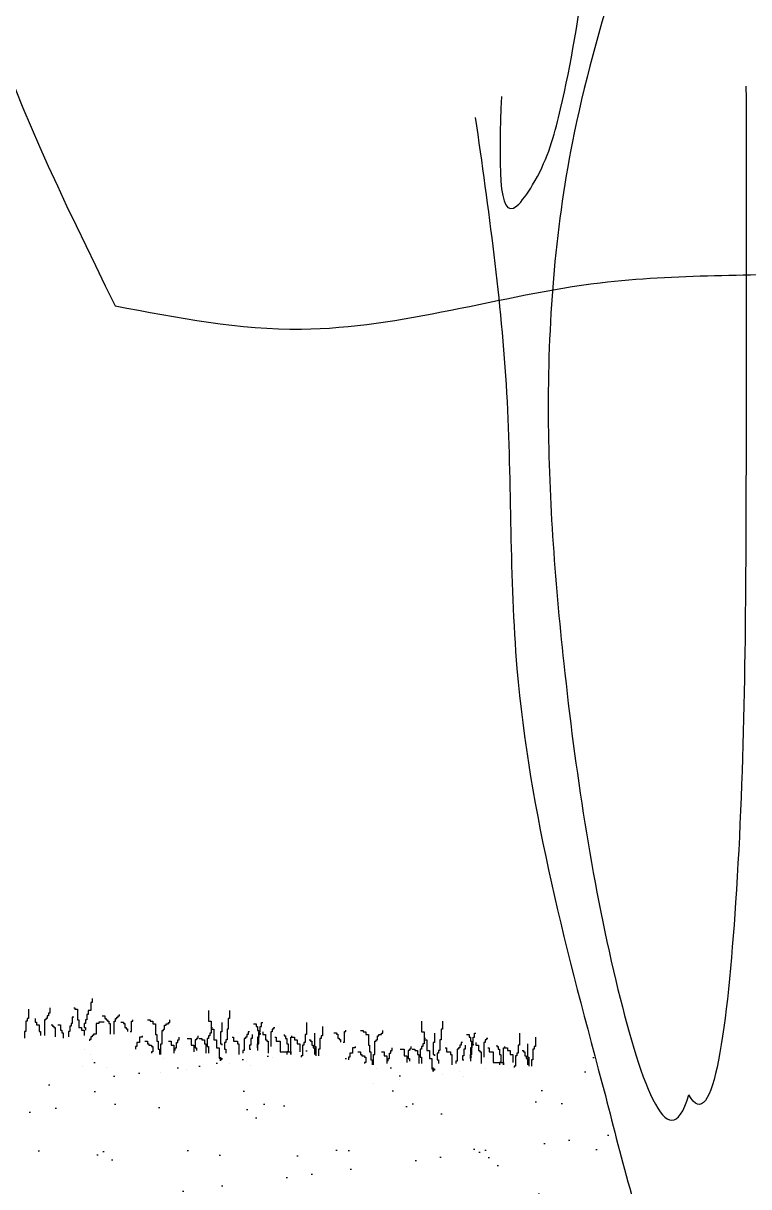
# Model space of a CAD drawing. Extents: x -2485 to 10115, y 1417 to 7253.
# Drawn here: x -116 to 339, y 5879 to 6609 of the extents above; entities that cross this region are included whole.
import ezdxf

# ---------------------------------------------------------------- set-up
doc = ezdxf.new("R2010")
doc.units = 0
doc.header["$MEASUREMENT"] = 0
doc.layers.add('TREE', color=3, linetype='CONTINUOUS')

msp = doc.modelspace()

# ---------------------------------------------------------------- hatches: boundary and pattern name
at = {"layer": 'TREE'}
h = msp.add_hatch(dxfattribs=at)
h.set_pattern_fill('AR-SAND', color=3, scale=30, style=0)
h.set_pattern_definition([(37.5, (-151.603, 6013.664), (-1.8898, 57.8047), [0, -45.6, 0, -51, 0, -48.75]), (7.5, (-151.6, 6013.66), (53.0933, 84.6644), [0, -24.6, 0, -41.1, 0, -15.75]), (327.5, (-188.503, 6013.664), (93.4243, 0.1698), [0, -15, 0, -54, 0, -70.5]), (317.5, (-188.5, 6013.66), (90.1838, 26.3303), [0, -7.5, 0, -35.4, 0, -40.5])])
edge = h.paths.add_edge_path()
edge.add_spline(control_points=[(564.81, 5404.77), (570.11, 5435.93), (582.72, 5603.49), (346.96, 5727.18), (358.7, 5591.34), (362.68, 5568.91)], knot_values=[1657.801998, 1657.801998, 1657.801998, 1657.801998, 1747.235114, 1973.017472, 2021.4733, 2021.4733, 2021.4733, 2021.4733], degree=3, periodic=0)
edge.add_spline(control_points=[(362.68, 5568.91), (373.32, 5543.36), (388.7, 5477.3), (368.96, 5533.56), (362.68, 5568.91)], knot_values=[1521.032507, 1521.032507, 1521.032507, 1521.032507, 1581.3969, 1657.801998, 1657.801998, 1657.801998, 1657.801998], degree=3, periodic=0)
edge.add_spline(control_points=[(362.68, 5568.91), (353.35, 5591.3), (335.89, 5619.19), (316.5, 5604.27), (311.03, 5597.99)], knot_values=[1445.890541, 1445.890541, 1445.890541, 1445.890541, 1498.776819, 1521.032507, 1521.032507, 1521.032507, 1521.032507], degree=3, periodic=0)
edge.add_spline(control_points=[(311.03, 5597.99), (294.14, 5560.64), (266.98, 5511.91), (297.06, 5581.93), (311.03, 5597.99)], knot_values=[1304.931586, 1304.931586, 1304.931586, 1304.931586, 1389.008497, 1445.890541, 1445.890541, 1445.890541, 1445.890541], degree=3, periodic=0)
edge.add_spline(control_points=[(311.03, 5597.99), (327.86, 5635.19), (382.32, 5776.41), (228.45, 5650.49), (122.89, 5549.02), (212.11, 5682.31), (278.78, 5673.91), (315.49, 5779.48), (251.16, 5760.22), (179.85, 5770.15), (122.15, 5719.89), (88.61, 5642.65), (116.83, 5762.09), (231.75, 5767.33), (168.15, 5793.17), (149.89, 5799.72)], knot_values=[292.628195, 292.628195, 292.628195, 292.628195, 376.372317, 552.99363, 608.573931, 696.822936, 808.46612, 864.776888, 881.312156, 980.131514, 1081.777827, 1103.663647, 1178.972275, 1255.437554, 1304.931586, 1304.931586, 1304.931586, 1304.931586], degree=3, periodic=0)
edge.add_spline(control_points=[(149.89, 5799.72), (134.62, 5803.91), (121.64, 5809.15), (141.73, 5802.65), (149.89, 5799.72)], knot_values=[227.447532, 227.447532, 227.447532, 227.447532, 270.524084, 292.628195, 292.628195, 292.628195, 292.628195], degree=3, periodic=0)
edge.add_spline(control_points=[(149.89, 5799.72), (177.59, 5792.12), (248.05, 5777.93), (280.01, 5827.61), (263.86, 5878.72), (254.56, 5915.81), (249.45, 5936.18)], knot_values=[0, 0, 0, 0, 78.129317, 110.759968, 163.357287, 227.447532, 227.447532, 227.447532, 227.447532], degree=3, periodic=0)
edge.add_spline(control_points=[(249.45, 5936.18), (246.8, 5946), (244.16, 5955.82), (241.53, 5965.64)], knot_values=[590.179099, 590.179099, 590.179099, 590.179099, 620.477468, 620.477468, 620.477468, 620.477468], degree=3, periodic=0)
edge.add_line((241.53, 5965.64), (-346.63, 5965.64))
edge.add_line((-346.63, 5965.64), (-346.63, 5065.64))
edge.add_line((-346.63, 5065.64), (1103.37, 5065.64))
edge.add_line((1103.37, 5065.64), (1103.37, 5965.64))
edge.add_line((1103.37, 5965.64), (425.88, 5965.64))
edge.add_spline(control_points=[(425.88, 5965.64), (424.76, 5961.26), (423.63, 5956.88), (422.5, 5952.49)], knot_values=[668.28391, 668.28391, 668.28391, 668.28391, 681.865731, 681.865731, 681.865731, 681.865731], degree=3, periodic=0)
edge.add_spline(control_points=[(422.5, 5952.49), (412.18, 5927.95), (390.43, 5876.25), (483.71, 5848.23), (526.67, 5706.08), (654.16, 5766.4), (849.64, 5791.6), (614.72, 5725.45), (862.43, 5784.32), (909.14, 5640.92), (853.46, 5757.89), (696.95, 5745.28), (761.33, 5695.6), (786.08, 5680.46)], knot_values=[0, 0, 0, 0, 67.157829, 141.503825, 228.58081, 450.706172, 513.961906, 604.671588, 759.945991, 818.718955, 878.02972, 999.642833, 1063.824797, 1063.824797, 1063.824797, 1063.824797], degree=3, periodic=0)
edge.add_spline(control_points=[(786.08, 5680.46), (814.46, 5663.11), (885.86, 5630.01), (825.88, 5662.67), (786.08, 5680.46)], knot_values=[1063.824797, 1063.824797, 1063.824797, 1063.824797, 1137.417702, 1229.726243, 1229.726243, 1229.726243, 1229.726243], degree=3, periodic=0)
edge.add_spline(control_points=[(786.08, 5680.46), (766.45, 5689.24), (679.41, 5724.88), (612.55, 5712.91), (504.53, 5720.26), (487.8, 5759.6), (481.04, 5766.22), (478.01, 5769.19)], knot_values=[1229.726243, 1229.726243, 1229.726243, 1229.726243, 1275.246366, 1416.693772, 1512.715502, 1528.304059, 1540.938668, 1540.938668, 1540.938668, 1540.938668], degree=3, periodic=0)
edge.add_spline(control_points=[(478.01, 5769.19), (462.7, 5796.52), (437.11, 5842.22), (341.31, 5812), (403.17, 5704.19), (508.68, 5719.4), (626.62, 5649.87), (736.3, 5590.05), (798.33, 5509.11), (807.56, 5432.65), (809.67, 5411.6)], knot_values=[3371.606403, 3371.606403, 3371.606403, 3371.606403, 3454.682036, 3510.469952, 3588.015419, 3707.130774, 3806.619604, 3992.215384, 4062.327696, 4138.416666, 4138.416666, 4138.416666, 4138.416666], degree=3, periodic=0)
edge.add_spline(control_points=[(809.67, 5411.6), (811.01, 5401.93), (811.42, 5391.69), (810.49, 5403.5), (809.67, 5411.6)], knot_values=[3306.642777, 3306.642777, 3306.642777, 3306.642777, 3342.291746, 3371.606403, 3371.606403, 3371.606403, 3371.606403], degree=3, periodic=0)
edge.add_spline(control_points=[(809.67, 5411.6), (806.8, 5432.46), (787.02, 5530.04), (651.34, 5610.61), (723.91, 5499.54), (722.91, 5446.62), (723.33, 5299.07), (711.44, 5701.47), (320.7, 5715.45), (547.26, 5606), (588.25, 5517.72), (570.55, 5429.41), (564.81, 5404.77)], knot_values=[2138.7784, 2138.7784, 2138.7784, 2138.7784, 2215.615191, 2327.546662, 2411.325033, 2461.506725, 2510.368816, 2763.108688, 2977.92957, 3122.06465, 3236.16385, 3306.642777, 3306.642777, 3306.642777, 3306.642777], degree=3, periodic=0)
edge.add_spline(control_points=[(564.81, 5404.77), (560.91, 5381.88), (552.3, 5356.8), (560.61, 5386.74), (564.81, 5404.77)], knot_values=[2021.4733, 2021.4733, 2021.4733, 2021.4733, 2087.182682, 2138.7784, 2138.7784, 2138.7784, 2138.7784], degree=3, periodic=0)

# ---------------------------------------------------------------- linework, layer by layer
at = {"layer": 'TREE', "linetype": 'CONTINUOUS'}
for p, q in [((-72.5, 5994.59), (-73.34, 5994.59)), ((-73.34, 5994.59), (-73.34, 5989.61)), ((-72.5, 5997.09), (-72.5, 5994.59)), ((-112.44, 5984.62), (-113.27, 5984.62)), ((-113.27, 5984.62), (-113.27, 5982.96)), ((-112.44, 5990.44), (-112.44, 5984.62)), ((-108.28, 5984.62), (-108.28, 5982.13)), ((-100.79, 5984.62), (-101.63, 5984.62)), ((-101.63, 5984.62), (-101.63, 5983.79)), ((-99.96, 5986.28), (-100.79, 5986.28)), ((-100.79, 5986.28), (-100.79, 5984.62)), ((-99.13, 5987.95), (-99.96, 5987.95)), ((-99.96, 5987.95), (-99.96, 5986.28)), ((-99.13, 5991.27), (-99.13, 5987.95)), ((-84.15, 5985.45), (-84.99, 5985.45)), ((-84.99, 5985.45), (-84.99, 5981.3)), ((-84.15, 5991.27), (-83.32, 5991.27)), ((-83.32, 5991.27), (-83.32, 5990.44)), ((-83.32, 5990.44), (-81.66, 5990.44)), ((-81.66, 5990.44), (-81.66, 5983.79)), ((-75, 5987.11), (-75.83, 5987.11)), ((-75.83, 5987.11), (-75.83, 5983.79)), ((-73.34, 5989.61), (-75, 5989.61)), ((-75, 5989.61), (-75, 5987.11)), ((-66.24, 5986.28), (-64.58, 5986.28)), ((-64.58, 5986.28), (-64.58, 5984.62)), ((-64.58, 5984.62), (-63.75, 5984.62)), ((-63.75, 5984.62), (-63.75, 5983.79)), ((-57.92, 5982.96), (-57.92, 5984.62)), ((-57.92, 5984.62), (-57.09, 5984.62)), ((-57.09, 5984.62), (-57.09, 5985.45)), ((-57.09, 5985.45), (-56.26, 5985.45)), ((-56.26, 5985.45), (-56.26, 5986.28)), ((-56.26, 5986.28), (-55.43, 5986.28)), ((-55.43, 5986.28), (-55.43, 5987.11)), ((0.39, 5989.46), (0.39, 5982.81)), ((13.7, 5984.47), (12.87, 5984.47)), ((12.87, 5984.47), (12.87, 5977.83)), ((13.7, 5989.46), (13.7, 5984.47)), ((-113.27, 5982.96), (-114.11, 5982.96)), ((-114.11, 5982.96), (-114.11, 5976.31)), ((-108.28, 5982.13), (-107.45, 5982.13)), ((-107.45, 5982.13), (-107.45, 5980.47)), ((-107.45, 5980.47), (-105.79, 5980.47)), ((-105.79, 5980.47), (-105.79, 5976.31)), ((-101.63, 5983.79), (-102.46, 5983.79)), ((-102.46, 5983.79), (-102.46, 5973.82)), ((-98.3, 5980.47), (-97.47, 5980.47)), ((-97.47, 5980.47), (-97.47, 5979.64)), ((-97.47, 5979.64), (-96.63, 5979.64)), ((-96.63, 5979.64), (-96.63, 5978.81)), ((-96.63, 5978.81), (-95.8, 5978.81)), ((-95.8, 5978.81), (-95.8, 5972.99)), ((-94.14, 5980.47), (-92.47, 5980.47)), ((-92.47, 5980.47), (-92.47, 5977.14)), ((-92.47, 5977.14), (-91.64, 5977.14)), ((-91.64, 5977.14), (-91.64, 5975.48)), ((-85.82, 5979.64), (-86.65, 5979.64)), ((-86.65, 5979.64), (-86.65, 5976.31)), ((-84.99, 5981.3), (-85.82, 5981.3)), ((-85.82, 5981.3), (-85.82, 5979.64)), ((-81.66, 5983.79), (-80.82, 5983.79)), ((-80.82, 5983.79), (-80.82, 5978.81)), ((-80.82, 5978.81), (-79.16, 5978.81)), ((-79.16, 5978.81), (-79.16, 5977.14)), ((-79.16, 5977.14), (-77.5, 5977.14)), ((-76.66, 5981.3), (-77.5, 5981.3)), ((-77.5, 5981.3), (-77.5, 5978.81)), ((-77.5, 5978.81), (-76.66, 5978.81)), ((-77.5, 5977.14), (-77.5, 5973.82)), ((-75.83, 5983.79), (-76.66, 5983.79)), ((-76.66, 5983.79), (-76.66, 5981.3)), ((-76.66, 5978.81), (-76.66, 5977.14)), ((-68.34, 5981.3), (-70.01, 5981.3)), ((-70.01, 5981.3), (-70.01, 5974.65)), ((-65.02, 5982.13), (-68.34, 5982.13)), ((-68.34, 5982.13), (-68.34, 5981.3)), ((-63.75, 5983.79), (-62.91, 5983.79)), ((-62.91, 5983.79), (-62.91, 5982.96)), ((-62.91, 5982.96), (-62.08, 5982.96)), ((-62.08, 5982.96), (-62.08, 5981.3)), ((-62.08, 5981.3), (-61.25, 5981.3)), ((-61.25, 5981.3), (-61.25, 5974.65)), ((-58.75, 5974.65), (-58.75, 5982.96)), ((-58.75, 5982.96), (-57.92, 5982.96)), ((-54.59, 5982.13), (-52.93, 5982.13)), ((-52.93, 5982.13), (-52.93, 5981.3)), ((-52.93, 5981.3), (-52.1, 5981.3)), ((-52.1, 5981.3), (-52.1, 5978.81)), ((-52.1, 5978.81), (-51.26, 5978.81)), ((-51.26, 5978.81), (-51.26, 5977.98)), ((-51.26, 5977.98), (-50.43, 5977.98)), ((-50.43, 5977.98), (-50.43, 5976.31)), ((-47.94, 5976.31), (-47.94, 5982.96)), ((-47.94, 5982.96), (-47.1, 5982.96)), ((-47.1, 5982.96), (-47.1, 5983.79)), ((-37.88, 5983.64), (-36.22, 5983.64)), ((-36.22, 5983.64), (-36.22, 5982.81)), ((-36.22, 5982.81), (-34.55, 5982.81)), ((-34.55, 5982.81), (-34.55, 5981.15)), ((-34.55, 5981.15), (-32.89, 5981.15)), ((-32.89, 5981.15), (-32.89, 5974.5)), ((-28.73, 5968.69), (-28.73, 5977)), ((-28.73, 5977), (-27.9, 5977)), ((-27.9, 5977), (-27.9, 5977.83)), ((-27.9, 5977.83), (-27.07, 5977.83)), ((-27.07, 5977.83), (-27.07, 5980.32)), ((-27.07, 5980.32), (-26.23, 5980.32)), ((-26.23, 5980.32), (-26.23, 5981.15)), ((-26.23, 5981.15), (-24.57, 5981.15)), ((-24.57, 5981.15), (-24.57, 5981.98)), ((-24.57, 5981.98), (-23.74, 5981.98)), ((-23.74, 5981.98), (-23.74, 5983.64)), ((0.39, 5982.81), (2.06, 5982.81)), ((2.06, 5982.81), (2.06, 5977.83)), ((2.89, 5978.66), (2.06, 5978.66)), ((2.06, 5978.66), (2.06, 5975.33)), ((2.06, 5977.83), (3.72, 5977.83)), ((3.72, 5977.83), (3.72, 5971.18)), ((8.71, 5981.98), (8.71, 5976.16)), ((12.87, 5977.83), (12.04, 5977.83)), ((12.04, 5977.83), (12.04, 5971.18)), ((28.68, 5981.15), (30.34, 5981.15)), ((30.34, 5981.15), (30.34, 5979.49)), ((30.34, 5979.49), (31.18, 5979.49)), ((31.18, 5979.49), (31.18, 5977)), ((31.18, 5977), (32.01, 5977)), ((32.01, 5977), (32.01, 5975.33)), ((32.84, 5976.16), (32.84, 5979.49)), ((32.84, 5979.49), (33.67, 5979.49)), ((33.67, 5979.49), (33.67, 5981.98)), ((33.67, 5981.98), (34.5, 5981.98)), ((41.16, 5977.83), (40.33, 5977.83)), ((40.33, 5977.83), (40.33, 5976.16)), ((41.99, 5978.66), (41.16, 5978.66)), ((41.16, 5978.66), (41.16, 5977.83)), ((61.96, 5981.98), (61.96, 5974.5)), ((71.95, 5979.49), (71.95, 5973.67)), ((86.48, 5976.29), (86.48, 5977.12)), ((95.7, 5976.97), (97.37, 5976.97)), ((97.37, 5976.97), (97.37, 5976.14)), ((109.85, 5975.31), (109.85, 5976.97)), ((133.98, 5982.79), (133.98, 5976.14)), ((146.46, 5977.8), (146.46, 5971.16)), ((147.29, 5977.8), (146.46, 5977.8)), ((147.29, 5982.79), (147.29, 5977.8)), ((-114.11, 5976.31), (-114.94, 5976.31)), ((-114.94, 5976.31), (-114.94, 5972.16)), ((-105.79, 5976.31), (-104.95, 5976.31)), ((-104.95, 5976.31), (-104.95, 5973.82)), ((-91.64, 5975.48), (-90.81, 5975.48)), ((-90.81, 5975.48), (-90.81, 5972.16)), ((-86.65, 5976.31), (-87.48, 5976.31)), ((-87.48, 5976.31), (-87.48, 5972.99)), ((-73.34, 5971.33), (-74.17, 5971.33)), ((-74.17, 5971.33), (-74.17, 5970.5)), ((-72.5, 5972.99), (-73.34, 5972.99)), ((-73.34, 5972.99), (-73.34, 5971.33)), ((-71.67, 5973.82), (-72.5, 5973.82)), ((-72.5, 5973.82), (-72.5, 5972.99)), ((-70.01, 5974.65), (-71.67, 5974.65)), ((-71.67, 5974.65), (-71.67, 5973.82)), ((-48.77, 5976.31), (-47.94, 5976.31)), ((-42.87, 5969.52), (-44.54, 5969.52)), ((-44.54, 5969.52), (-44.54, 5967.03)), ((-41.21, 5972.84), (-42.87, 5972.84)), ((-42.87, 5972.84), (-42.87, 5969.52)), ((-41.21, 5973.67), (-41.21, 5972.84)), ((-39.55, 5970.35), (-37.88, 5970.35)), ((-37.88, 5970.35), (-37.88, 5968.69)), ((-32.89, 5974.5), (-32.06, 5974.5)), ((-32.06, 5974.5), (-32.06, 5970.35)), ((-32.06, 5970.35), (-31.23, 5970.35)), ((-31.23, 5970.35), (-31.23, 5965.36)), ((-24.57, 5970.35), (-22.91, 5970.35)), ((-22.91, 5970.35), (-22.91, 5967.86)), ((-19.58, 5966.19), (-19.58, 5969.52)), ((-19.58, 5969.52), (-18.75, 5969.52)), ((-18.75, 5969.52), (-18.75, 5971.18)), ((-18.75, 5971.18), (-17.91, 5971.18)), ((-17.91, 5971.18), (-17.91, 5972.84)), ((-12.92, 5972.01), (-10.43, 5972.01)), ((-10.43, 5972.01), (-10.43, 5967.86)), ((-7.1, 5971.18), (-7.93, 5971.18)), ((-7.93, 5971.18), (-7.93, 5966.19)), ((-6.27, 5972.01), (-7.1, 5972.01)), ((-7.1, 5972.01), (-7.1, 5971.18)), ((-6.27, 5973.67), (-6.27, 5972.01)), ((-5.43, 5972.01), (-3.77, 5972.01)), ((-3.77, 5972.01), (-3.77, 5971.18)), ((-3.77, 5971.18), (-2.1, 5971.18)), ((-2.1, 5971.18), (-2.1, 5968.69)), ((0.39, 5972.01), (-0.44, 5972.01)), ((-0.44, 5972.01), (-0.44, 5967.03)), ((1.22, 5973.67), (0.39, 5973.67)), ((0.39, 5973.67), (0.39, 5972.01)), ((2.06, 5975.33), (1.22, 5975.33)), ((1.22, 5975.33), (1.22, 5973.67)), ((3.72, 5971.18), (5.38, 5971.18)), ((5.38, 5971.18), (5.38, 5966.19)), ((8.71, 5976.16), (7.88, 5976.16)), ((7.88, 5976.16), (7.88, 5968.69)), ((11.21, 5969.52), (10.38, 5969.52)), ((10.38, 5969.52), (10.38, 5965.36)), ((12.04, 5971.18), (11.21, 5971.18)), ((11.21, 5971.18), (11.21, 5969.52)), ((15.37, 5972.84), (16.2, 5972.84)), ((16.2, 5972.84), (16.2, 5970.35)), ((16.2, 5970.35), (18.7, 5970.35)), ((18.7, 5970.35), (18.7, 5968.69)), ((23.69, 5972.01), (22.86, 5972.01)), ((22.86, 5972.01), (22.86, 5964.53)), ((24.52, 5972.84), (23.69, 5972.84)), ((23.69, 5972.84), (23.69, 5972.01)), ((25.35, 5974.5), (24.52, 5974.5)), ((24.52, 5974.5), (24.52, 5972.84)), ((26.18, 5976.16), (25.35, 5976.16)), ((25.35, 5976.16), (25.35, 5974.5)), ((27.85, 5972.01), (27.02, 5972.01)), ((27.02, 5972.01), (27.02, 5967.86)), ((27.85, 5974.5), (27.85, 5972.01)), ((32.01, 5972.84), (31.18, 5972.84)), ((31.18, 5972.84), (31.18, 5964.53)), ((32.01, 5968.69), (32.01, 5976.16)), ((32.01, 5976.16), (32.84, 5976.16)), ((32.01, 5975.33), (32.84, 5975.33)), ((32.84, 5974.5), (32.01, 5974.5)), ((32.01, 5974.5), (32.01, 5972.84)), ((32.84, 5975.33), (32.84, 5974.5)), ((34.5, 5976.16), (34.5, 5974.5)), ((34.5, 5974.5), (36.17, 5974.5)), ((36.17, 5974.5), (36.17, 5971.18)), ((36.17, 5971.18), (37, 5971.18)), ((37, 5971.18), (37, 5970.35)), ((37, 5970.35), (37.83, 5970.35)), ((37.83, 5970.35), (37.83, 5962.87)), ((40.33, 5976.16), (39.5, 5976.16)), ((39.5, 5976.16), (39.5, 5967.03)), ((41.99, 5972.84), (42.83, 5972.84)), ((42.83, 5972.84), (42.83, 5970.35)), ((42.83, 5970.35), (45.32, 5970.35)), ((45.32, 5970.35), (45.32, 5963.7)), ((47.82, 5974.5), (47.82, 5973.67)), ((47.82, 5973.67), (48.65, 5973.67)), ((48.65, 5973.67), (48.65, 5972.01)), ((48.65, 5972.01), (49.48, 5972.01)), ((49.48, 5972.01), (49.48, 5968.69)), ((51.98, 5962.04), (51.98, 5972.84)), ((51.98, 5972.84), (52.81, 5972.84)), ((52.81, 5972.84), (52.81, 5973.67)), ((52.81, 5972.84), (54.47, 5972.84)), ((54.47, 5972.84), (54.47, 5971.18)), ((54.47, 5971.18), (56.14, 5971.18)), ((56.14, 5971.18), (56.14, 5968.69)), ((61.13, 5969.52), (60.3, 5969.52)), ((60.3, 5969.52), (60.3, 5967.86)), ((61.96, 5974.5), (61.13, 5974.5)), ((61.13, 5974.5), (61.13, 5969.52)), ((63.63, 5971.18), (64.46, 5971.18)), ((64.46, 5971.18), (64.46, 5970.35)), ((64.46, 5970.35), (65.29, 5970.35)), ((65.29, 5970.35), (65.29, 5967.86)), ((66.95, 5975.33), (66.95, 5967.03)), ((71.11, 5972.01), (70.28, 5972.01)), ((70.28, 5972.01), (70.28, 5965.36)), ((71.95, 5973.67), (71.11, 5973.67)), ((71.11, 5973.67), (71.11, 5972.01)), ((78.99, 5975.46), (80.66, 5975.46)), ((80.66, 5975.46), (80.66, 5974.63)), ((80.66, 5974.63), (81.49, 5974.63)), ((81.49, 5974.63), (81.49, 5972.14)), ((81.49, 5972.14), (82.32, 5972.14)), ((82.32, 5972.14), (82.32, 5971.31)), ((82.32, 5971.31), (83.15, 5971.31)), ((83.15, 5971.31), (83.15, 5969.64)), ((84.82, 5969.64), (85.65, 5969.64)), ((85.65, 5976.29), (86.48, 5976.29)), ((85.65, 5969.64), (85.65, 5976.29)), ((97.37, 5976.14), (99.03, 5976.14)), ((99.03, 5976.14), (99.03, 5974.48)), ((99.03, 5974.48), (100.7, 5974.48)), ((100.7, 5974.48), (100.7, 5967.83)), ((104.86, 5970.33), (105.69, 5970.33)), ((104.86, 5962.02), (104.86, 5970.33)), ((105.69, 5971.16), (106.52, 5971.16)), ((105.69, 5970.33), (105.69, 5971.16)), ((106.52, 5973.65), (107.35, 5973.65)), ((106.52, 5971.16), (106.52, 5973.65)), ((107.35, 5974.48), (109.02, 5974.48)), ((107.35, 5973.65), (107.35, 5974.48)), ((109.02, 5975.31), (109.85, 5975.31)), ((109.02, 5974.48), (109.02, 5975.31)), ((133.98, 5976.14), (135.64, 5976.14)), ((135.64, 5976.14), (135.64, 5971.16)), ((135.64, 5971.99), (135.64, 5968.66)), ((136.47, 5971.99), (135.64, 5971.99)), ((135.64, 5971.16), (137.3, 5971.16)), ((137.3, 5971.16), (137.3, 5964.51)), ((141.47, 5969.5), (141.47, 5962.02)), ((142.3, 5969.5), (141.47, 5969.5)), ((142.3, 5975.31), (142.3, 5969.5)), ((145.63, 5971.16), (145.63, 5964.51)), ((146.46, 5971.16), (145.63, 5971.16)), ((158.94, 5969.5), (158.94, 5967.83)), ((159.77, 5969.5), (158.94, 5969.5)), ((162.27, 5974.48), (163.93, 5974.48)), ((163.93, 5974.48), (163.93, 5972.82)), ((163.93, 5972.82), (164.76, 5972.82)), ((164.76, 5972.82), (164.76, 5970.33)), ((164.76, 5970.33), (165.59, 5970.33)), ((165.59, 5970.33), (165.59, 5968.66)), ((165.59, 5969.5), (166.43, 5969.5)), ((165.59, 5962.02), (165.59, 5969.5)), ((166.43, 5972.82), (167.26, 5972.82)), ((166.43, 5969.5), (166.43, 5972.82)), ((167.26, 5975.31), (168.09, 5975.31)), ((167.26, 5972.82), (167.26, 5975.31)), ((168.09, 5969.5), (168.09, 5967.83)), ((173.08, 5969.5), (173.08, 5960.36)), ((173.91, 5969.5), (173.08, 5969.5)), ((173.91, 5971.16), (173.91, 5969.5)), ((174.75, 5971.16), (173.91, 5971.16)), ((174.75, 5971.99), (174.75, 5971.16)), ((175.58, 5971.99), (174.75, 5971.99)), ((195.55, 5975.31), (195.55, 5967.83)), ((205.53, 5972.82), (205.53, 5967)), ((-77.43, 5965.35), (-77.43, 5965.35)), ((-44.54, 5967.03), (-45.37, 5967.03)), ((-45.37, 5967.03), (-45.37, 5965.36)), ((-37.88, 5968.69), (-37.05, 5968.69)), ((-37.05, 5968.69), (-37.05, 5967.86)), ((-37.05, 5967.86), (-35.39, 5967.86)), ((-35.39, 5967.86), (-35.39, 5967.03)), ((-35.39, 5967.03), (-34.55, 5967.03)), ((-34.55, 5963.7), (-35.39, 5963.7)), ((-35.39, 5963.7), (-35.39, 5962.87)), ((-34.55, 5967.03), (-34.55, 5963.7)), ((-31.23, 5965.36), (-30.39, 5965.36)), ((-30.39, 5965.36), (-30.39, 5962.04)), ((-29.56, 5962.04), (-29.56, 5968.69)), ((-29.56, 5968.69), (-28.73, 5968.69)), ((-22.91, 5967.86), (-21.24, 5967.86)), ((-21.24, 5967.86), (-21.24, 5962.87)), ((-20.41, 5964.53), (-20.41, 5966.19)), ((-20.41, 5966.19), (-19.58, 5966.19)), ((-10.43, 5967.86), (-8.76, 5967.86)), ((-8.76, 5967.86), (-8.76, 5963.7)), ((-7.93, 5966.19), (-7.1, 5966.19)), ((-7.1, 5966.19), (-7.1, 5964.53)), ((-2.1, 5968.69), (-1.27, 5968.69)), ((-1.27, 5968.69), (-1.27, 5962.87)), ((-0.44, 5967.03), (0.39, 5967.03)), ((0.39, 5967.03), (0.39, 5962.87)), ((5.38, 5966.19), (7.05, 5966.19)), ((7.05, 5966.19), (7.05, 5959.55)), ((7.88, 5968.69), (8.71, 5968.69)), ((8.71, 5968.69), (8.71, 5967.86)), ((10.38, 5965.36), (11.21, 5965.36)), ((11.21, 5965.36), (11.21, 5962.87)), ((18.7, 5968.69), (19.53, 5968.69)), ((19.53, 5968.69), (19.53, 5962.04)), ((22.86, 5964.53), (22.02, 5964.53)), ((22.02, 5964.53), (22.02, 5962.87)), ((27.02, 5967.86), (26.18, 5967.86)), ((26.18, 5967.86), (26.18, 5965.36)), ((26.18, 5965.36), (27.02, 5965.36)), ((31.18, 5966.19), (31.18, 5968.69)), ((31.18, 5968.69), (32.01, 5968.69)), ((45.32, 5963.7), (51.98, 5963.7)), ((49.48, 5968.69), (50.31, 5968.69)), ((50.31, 5963.7), (49.48, 5963.7)), ((49.48, 5963.7), (49.48, 5962.04)), ((50.31, 5968.69), (50.31, 5963.7)), ((51.98, 5963.7), (51.98, 5962.04)), ((56.14, 5968.69), (57.8, 5968.69)), ((57.8, 5968.69), (57.8, 5963.7)), ((60.3, 5967.86), (59.47, 5967.86)), ((59.47, 5967.86), (59.47, 5961.21)), ((65.29, 5967.86), (66.12, 5967.86)), ((66.12, 5967.86), (66.12, 5966.19)), ((66.12, 5966.19), (66.95, 5966.19)), ((66.95, 5967.03), (67.79, 5967.03)), ((66.95, 5966.19), (66.95, 5962.04)), ((67.79, 5967.03), (67.79, 5961.21)), ((70.28, 5965.36), (69.45, 5965.36)), ((69.45, 5965.36), (69.45, 5961.21)), ((89.05, 5962.85), (89.05, 5960.36)), ((90.71, 5962.85), (89.05, 5962.85)), ((90.71, 5966.17), (90.71, 5962.85)), ((92.37, 5966.17), (90.71, 5966.17)), ((92.37, 5967), (92.37, 5966.17)), ((94.04, 5963.68), (95.7, 5963.68)), ((95.7, 5963.68), (95.7, 5962.02)), ((100.7, 5967.83), (101.53, 5967.83)), ((101.53, 5967.83), (101.53, 5963.68)), ((101.53, 5963.68), (102.36, 5963.68)), ((102.36, 5963.68), (102.36, 5958.69)), ((109.02, 5963.68), (110.68, 5963.68)), ((110.68, 5963.68), (110.68, 5961.19)), ((114.01, 5962.85), (114.84, 5962.85)), ((114.01, 5959.53), (114.01, 5962.85)), ((114.84, 5964.51), (115.67, 5964.51)), ((114.84, 5962.85), (114.84, 5964.51)), ((115.67, 5964.51), (115.67, 5966.17)), ((120.66, 5965.34), (123.16, 5965.34)), ((123.16, 5965.34), (123.16, 5961.19)), ((125.66, 5964.51), (125.66, 5959.53)), ((126.49, 5964.51), (125.66, 5964.51)), ((126.49, 5965.34), (126.49, 5964.51)), ((127.32, 5965.34), (126.49, 5965.34)), ((127.32, 5967), (127.32, 5965.34)), ((128.15, 5965.34), (129.82, 5965.34)), ((129.82, 5965.34), (129.82, 5964.51)), ((129.82, 5964.51), (131.48, 5964.51)), ((131.48, 5964.51), (131.48, 5962.02)), ((133.14, 5965.34), (133.14, 5960.36)), ((133.98, 5965.34), (133.14, 5965.34)), ((133.98, 5967), (133.98, 5965.34)), ((134.81, 5967), (133.98, 5967)), ((134.81, 5968.66), (134.81, 5967)), ((135.64, 5968.66), (134.81, 5968.66)), ((137.3, 5964.51), (138.97, 5964.51)), ((138.97, 5964.51), (138.97, 5959.53)), ((143.96, 5962.85), (143.96, 5958.69)), ((144.79, 5962.85), (143.96, 5962.85)), ((144.79, 5964.51), (144.79, 5962.85)), ((145.63, 5964.51), (144.79, 5964.51)), ((148.95, 5966.17), (149.79, 5966.17)), ((149.79, 5966.17), (149.79, 5963.68)), ((149.79, 5963.68), (152.28, 5963.68)), ((152.28, 5963.68), (152.28, 5962.02)), ((156.44, 5965.34), (156.44, 5957.86)), ((157.27, 5965.34), (156.44, 5965.34)), ((157.27, 5966.17), (157.27, 5965.34)), ((158.11, 5966.17), (157.27, 5966.17)), ((158.11, 5967.83), (158.11, 5966.17)), ((158.94, 5967.83), (158.11, 5967.83)), ((160.6, 5965.34), (160.6, 5961.19)), ((161.43, 5965.34), (160.6, 5965.34)), ((161.43, 5967.83), (161.43, 5965.34)), ((164.76, 5966.17), (164.76, 5957.86)), ((165.59, 5966.17), (164.76, 5966.17)), ((165.59, 5968.66), (166.43, 5968.66)), ((165.59, 5967.83), (165.59, 5966.17)), ((166.43, 5967.83), (165.59, 5967.83)), ((166.43, 5968.66), (166.43, 5967.83)), ((168.09, 5967.83), (169.75, 5967.83)), ((169.75, 5967.83), (169.75, 5964.51)), ((169.75, 5964.51), (170.59, 5964.51)), ((170.59, 5964.51), (170.59, 5963.68)), ((170.59, 5963.68), (171.42, 5963.68)), ((171.42, 5963.68), (171.42, 5956.2)), ((175.58, 5966.17), (176.41, 5966.17)), ((176.41, 5966.17), (176.41, 5963.68)), ((176.41, 5963.68), (178.91, 5963.68)), ((178.91, 5963.68), (178.91, 5957.03)), ((181.4, 5967.83), (181.4, 5967)), ((181.4, 5967), (182.24, 5967)), ((182.24, 5967), (182.24, 5965.34)), ((182.24, 5965.34), (183.07, 5965.34)), ((183.07, 5965.34), (183.07, 5962.02)), ((185.56, 5966.17), (186.4, 5966.17)), ((185.56, 5955.37), (185.56, 5966.17)), ((186.4, 5966.17), (186.4, 5967)), ((186.4, 5966.17), (188.06, 5966.17)), ((188.06, 5966.17), (188.06, 5964.51)), ((188.06, 5964.51), (189.72, 5964.51)), ((189.72, 5964.51), (189.72, 5962.02)), ((193.88, 5962.85), (193.88, 5961.19)), ((194.72, 5962.85), (193.88, 5962.85)), ((194.72, 5967.83), (194.72, 5962.85)), ((195.55, 5967.83), (194.72, 5967.83)), ((197.21, 5964.51), (198.04, 5964.51)), ((198.04, 5964.51), (198.04, 5963.68)), ((198.04, 5963.68), (198.88, 5963.68)), ((198.88, 5963.68), (198.88, 5961.19)), ((200.54, 5968.66), (200.54, 5960.36)), ((203.87, 5965.34), (203.87, 5958.69)), ((204.7, 5965.34), (203.87, 5965.34)), ((204.7, 5967), (204.7, 5965.34)), ((205.53, 5967), (204.7, 5967)), ((-73.75, 5961.97), (-73.75, 5961.97)), ((-72.12, 5959.07), (-72.12, 5959.07)), ((-27.5, 5959.72), (-27.5, 5959.72)), ((7.05, 5959.55), (8.71, 5959.55)), ((7.88, 5957.89), (7.88, 5960.38)), ((8.71, 5958.72), (7.88, 5958.72)), ((7.88, 5958.72), (7.88, 5957.89)), ((8.71, 5959.55), (8.71, 5958.72)), ((13.87, 5956.38), (13.87, 5956.38)), ((24.28, 5957.75), (24.28, 5957.75)), ((26.93, 5955.08), (26.93, 5955.08)), ((40.54, 5959.89), (40.54, 5959.89)), ((59.47, 5961.21), (58.63, 5961.21)), ((58.63, 5961.21), (58.63, 5960.38)), ((88.21, 5960.36), (88.21, 5958.69)), ((89.05, 5960.36), (88.21, 5960.36)), ((95.7, 5962.02), (96.53, 5962.02)), ((96.53, 5962.02), (96.53, 5961.19)), ((96.53, 5961.19), (98.2, 5961.19)), ((98.2, 5961.19), (98.2, 5960.36)), ((98.2, 5960.36), (99.03, 5960.36)), ((98.2, 5957.03), (98.2, 5956.2)), ((99.03, 5957.03), (98.2, 5957.03)), ((99.03, 5960.36), (99.03, 5957.03)), ((102.36, 5958.69), (103.19, 5958.69)), ((103.19, 5958.69), (103.19, 5955.37)), ((104.02, 5962.02), (104.86, 5962.02)), ((104.02, 5955.37), (104.02, 5962.02)), ((110.68, 5961.19), (112.34, 5961.19)), ((112.34, 5961.19), (112.34, 5956.2)), ((113.18, 5959.53), (114.01, 5959.53)), ((113.18, 5957.86), (113.18, 5959.53)), ((123.16, 5961.19), (124.82, 5961.19)), ((124.82, 5961.19), (124.82, 5957.03)), ((125.66, 5959.53), (126.49, 5959.53)), ((126.49, 5959.53), (126.49, 5957.86)), ((131.48, 5962.02), (132.31, 5962.02)), ((132.31, 5962.02), (132.31, 5956.2)), ((133.14, 5960.36), (133.98, 5960.36)), ((133.98, 5960.36), (133.98, 5956.2)), ((138.97, 5959.53), (140.63, 5959.53)), ((140.63, 5959.53), (140.63, 5952.88)), ((141.47, 5962.02), (142.3, 5962.02)), ((142.3, 5962.02), (142.3, 5961.19)), ((143.96, 5958.69), (144.79, 5958.69)), ((144.79, 5958.69), (144.79, 5956.2)), ((152.28, 5962.02), (153.11, 5962.02)), ((153.11, 5962.02), (153.11, 5955.37)), ((155.61, 5957.86), (155.61, 5956.2)), ((156.44, 5957.86), (155.61, 5957.86)), ((159.77, 5961.19), (159.77, 5958.69)), ((160.6, 5961.19), (159.77, 5961.19)), ((159.77, 5958.69), (160.6, 5958.69)), ((164.76, 5962.02), (165.59, 5962.02)), ((164.76, 5959.53), (164.76, 5962.02)), ((178.91, 5957.03), (185.56, 5957.03)), ((183.07, 5962.02), (183.9, 5962.02)), ((183.07, 5957.03), (183.07, 5955.37)), ((183.9, 5957.03), (183.07, 5957.03)), ((183.9, 5962.02), (183.9, 5957.03)), ((185.56, 5957.03), (185.56, 5955.37)), ((189.72, 5962.02), (191.39, 5962.02)), ((191.39, 5962.02), (191.39, 5957.03)), ((193.05, 5961.19), (193.05, 5954.54)), ((193.88, 5961.19), (193.05, 5961.19)), ((198.88, 5961.19), (199.71, 5961.19)), ((199.71, 5961.19), (199.71, 5959.53)), ((199.71, 5959.53), (200.54, 5959.53)), ((200.54, 5960.36), (201.37, 5960.36)), ((200.54, 5959.53), (200.54, 5955.37)), ((201.37, 5960.36), (201.37, 5954.54)), ((203.04, 5958.69), (203.04, 5954.54)), ((203.87, 5958.69), (203.04, 5958.69)), ((-78.47, 5954.53), (-78.47, 5954.53)), ((-63.68, 5953.69), (-63.68, 5953.69)), ((-29.56, 5950.66), (-29.56, 5950.66)), ((-13.3, 5952.8), (-13.3, 5952.8)), ((106.09, 5953.05), (106.09, 5953.05)), ((140.63, 5952.88), (142.3, 5952.88)), ((141.47, 5951.22), (141.47, 5953.71)), ((141.47, 5952.05), (141.47, 5951.22)), ((142.3, 5952.05), (141.47, 5952.05)), ((142.3, 5952.88), (142.3, 5952.05)), ((147.45, 5949.71), (147.45, 5949.71)), ((157.86, 5951.08), (157.86, 5951.08)), ((160.51, 5948.41), (160.51, 5948.41)), ((174.12, 5953.22), (174.12, 5953.22)), ((192.22, 5954.54), (192.22, 5953.71)), ((193.05, 5954.54), (192.22, 5954.54)), ((104.03, 5943.99), (104.03, 5943.99)), ((120.29, 5946.13), (120.29, 5946.13))]:
    msp.add_line(p, q, dxfattribs=at)
at = {"layer": 'TREE', "color": 3}
for points in [[(-58.16, 6431.56), (-122.45, 6778.75), (-28.91, 6850.42), (146.57, 6986.8), (424.42, 6972.19), (638.9, 7011.15), (780.27, 6904), (819.26, 6830.94), (886.15, 6674.36), (751.02, 6373.11), (521.92, 6451.04), (389.85, 6452.56), (246.19, 6446.03), (58.83, 6416.95), (-58.16, 6431.56)], [(184.15, 6562.79), (193.94, 6494.29), (203.74, 6507.33), (220.07, 6549.74), (236.39, 6637.81)], [(167.82, 6549.74), (187.41, 6376.86), (193.94, 6203.98), (249.45, 5936.18)], [(249.45, 5936.18), (265.78, 5874.21), (272.31, 5822.02), (252.72, 5795.92), (131.91, 5805.71), (197.21, 5776.35), (131.91, 5736.57), (99.25, 5668.71), (109.05, 5688.28), (184.15, 5756.78), (282.1, 5769.83), (298.43, 5772.45), (288.63, 5717), (200.47, 5648.5), (148.23, 5577.37), (190.68, 5613.25), (344.14, 5700.69), (282.1, 5544.76), (327.81, 5609.36), (380.06, 5508.87), (360.47, 5632.19), (559.8, 5526.15), (556.57, 5371.04), (578.13, 5491.2), (533.14, 5596.06), (419.24, 5684.38), (626.44, 5627.68), (722.9, 5394.07), (723.07, 5442.93), (718.08, 5492.86), (688.09, 5571.09), (778.4, 5504.97), (811.06, 5397.33), (793.05, 5501.19), (755.55, 5560.43), (602.09, 5664.81), (511.48, 5705.91), (396.38, 5736.57), (367, 5808.33), (419.24, 5827.9), (478.01, 5769.19)]]:
    msp.add_spline(points, degree=3, dxfattribs=at)
for points, knots in [([(259.25, 6650.86), (248.42, 6614.12), (221.22, 6521.78), (209.2, 6371.33), (222.7, 6193.34), (249.23, 6013.5), (288.75, 5891.87), (301.69, 5936.68)], [0, 0, 0, 0, 114.731695, 288.381389, 448.514233, 650.151174, 831.611394, 831.611394, 831.611394, 831.611394]), ([(337.61, 6569.31), (337.7, 6486.7), (337.88, 6316.01), (336.51, 6070.29), (317.33, 5908.56), (301.69, 5936.68)], [0, 0, 0, 0, 247.904198, 512.198567, 736.158983, 736.158983, 736.158983, 736.158983])]:
    msp.add_open_spline(points, degree=3, knots=knots, dxfattribs=at)

doc.saveas('drawing.dxf')
